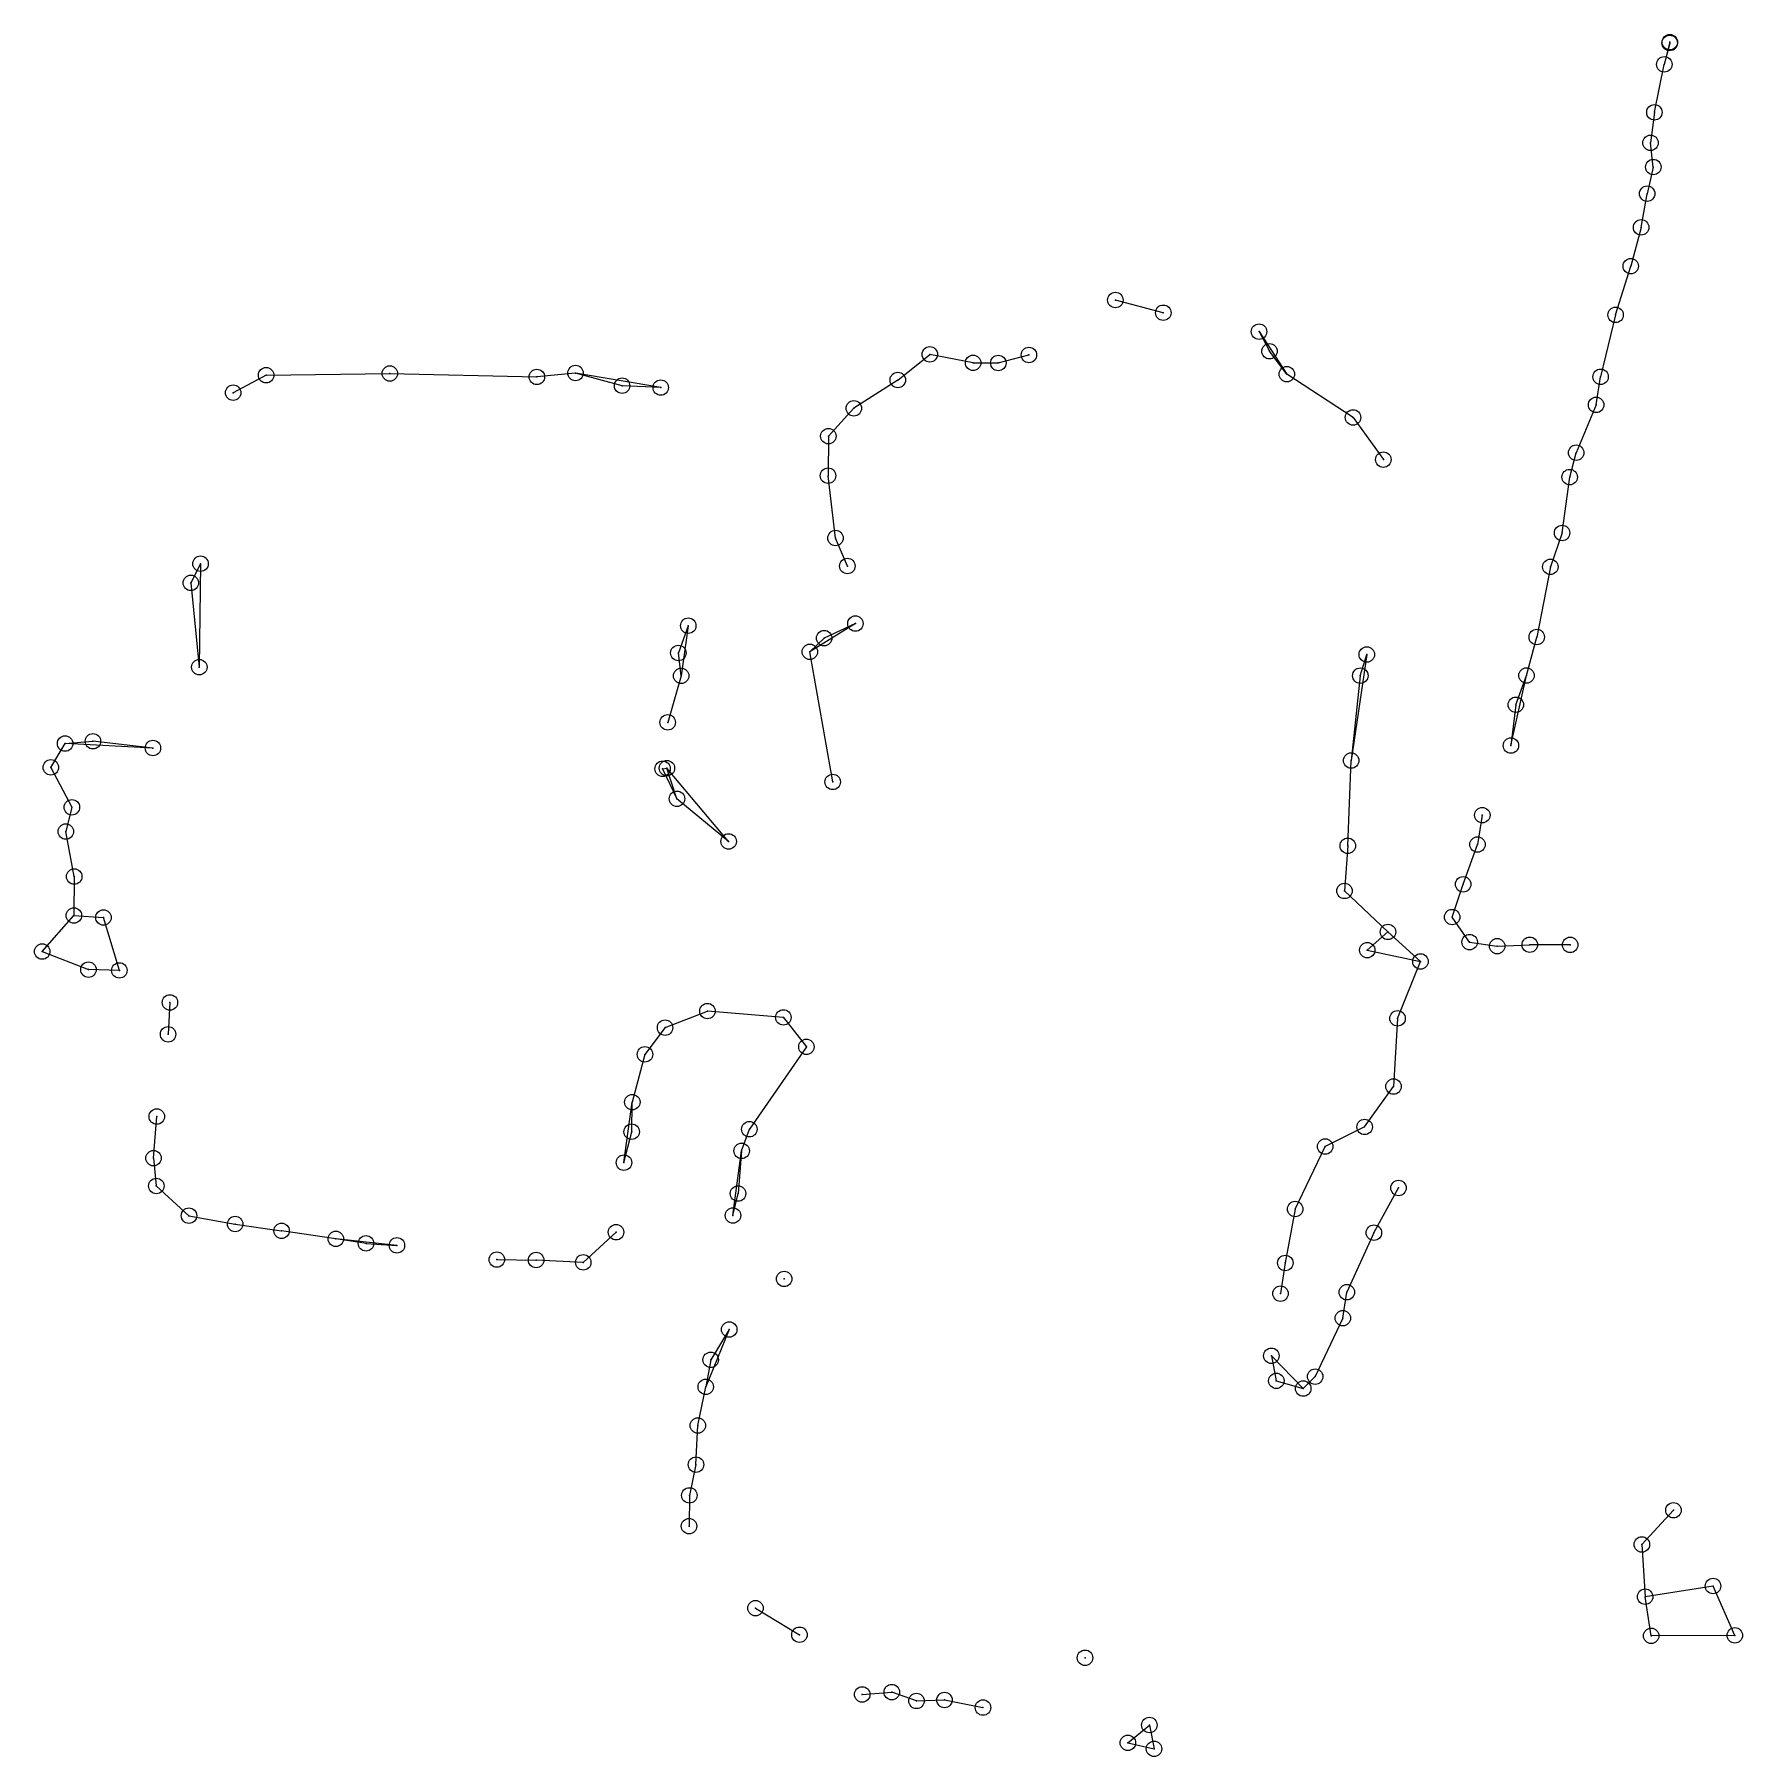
# Model space of a CAD drawing. Header units: metres. Extents: x -5.9 to 5.2, y -3.9 to 7.2.
import ezdxf

# ---------------------------------------------------------------- set-up
doc = ezdxf.new("R2010")
doc.units = ezdxf.units.M
doc.layers.add('keypoints', color=1, linetype='Continuous')
doc.layers.add('lines', color=2, linetype='Continuous')

msp = doc.modelspace()

# ---------------------------------------------------------------- linework, layer by layer
for p in [(4.687, 7.174, 3.249), (4.688, 7.18, 3.208), (4.652, 7.036, 3.163), (4.588, 6.726, 3.199), (4.563, 6.529, 3.203), (4.581, 6.372, 3.156), (4.541, 6.2, 3.2), (4.502, 5.982, 3.245), (4.435, 5.731, 3.19), (1.102, 5.512, 3.173), (1.412, 5.43, 3.235), (4.337, 5.416, 3.197), (2.031, 5.308, 3.204), (-0.098, 5.161, 3.181), (0.543, 5.157, 3.25), (2.099, 5.181, 3.194), (-4.39, 5.026, 3.235), (-3.59, 5.037, 3.212), (-2.639, 5.015, 3.245), (-2.389, 5.04, 3.204), (0.182, 5.106, 3.183), (0.345, 5.105, 3.236), (2.211, 5.033, 3.157), (4.24, 5.016, 3.159), (-4.603, 4.913, 3.212), (-2.088, 4.958, 3.234), (-1.838, 4.946, 3.172), (-0.305, 4.995, 3.174), (-0.589, 4.812, 3.173), (4.211, 4.834, 3.225), (2.639, 4.753, 3.172), (-0.754, 4.632, 3.25), (2.835, 4.48, 3.168), (4.082, 4.525, 3.215), (-0.756, 4.376, 3.249), (4.04, 4.367, 3.154), (-0.708, 3.973, 3.213), (3.991, 4.006, 3.179), (-4.814, 3.807, 3.189), (-0.631, 3.792, 3.25), (3.915, 3.787, 3.202), (-4.877, 3.683, 3.154), (-1.66, 3.406, 3.156), (-0.579, 3.42, 3.194), (-1.724, 3.23, 3.206), (-0.874, 3.237, 3.189), (-0.781, 3.326, 3.229), (3.827, 3.333, 3.243), (-4.822, 3.138, 3.151), (2.728, 3.22, 3.153), (-1.706, 3.082, 3.202), (2.686, 3.083, 3.152), (3.761, 3.084, 3.238), (3.692, 2.895, 3.159), (-1.793, 2.781, 3.197), (-5.69, 2.644, 3.165), (-5.51, 2.659, 3.18), (-5.122, 2.615, 3.241), (3.66, 2.631, 3.178), (-5.782, 2.49, 3.22), (-1.826, 2.481, 3.192), (-1.798, 2.485, 3.194), (2.627, 2.534, 3.242), (-0.726, 2.396, 3.24), (-5.646, 2.232, 3.158), (-1.733, 2.287, 3.244), (3.475, 2.181, 3.22), (-5.685, 2.075, 3.166), (-1.399, 2.011, 3.164), (2.605, 1.983, 3.186), (3.444, 1.991, 3.216), (-5.631, 1.784, 3.159), (2.584, 1.691, 3.237), (3.351, 1.734, 3.157), (-5.633, 1.532, 3.154), (-5.442, 1.519, 3.162), (3.28, 1.522, 3.219), (2.865, 1.426, 3.19), (3.393, 1.36, 3.182), (3.782, 1.343, 3.231), (4.043, 1.342, 3.178), (-5.838, 1.299, 3.189), (2.731, 1.308, 3.223), (3.075, 1.235, 3.197), (3.571, 1.334, 3.156), (-5.539, 1.182, 3.2), (-5.339, 1.177, 3.162), (-5.012, 0.97, 3.214), (-1.536, 0.914, 3.184), (-1.81, 0.807, 3.196), (-1.045, 0.873, 3.154), (2.927, 0.867, 3.159), (-5.024, 0.764, 3.168), (-0.896, 0.683, 3.205), (-1.94, 0.634, 3.169), (2.901, 0.426, 3.246), (-5.097, 0.232, 3.208), (-2.022, 0.325, 3.211), (-2.026, 0.134, 3.209), (-1.265, 0.15, 3.241), (2.714, 0.165, 3.189), (-1.315, 0.01, 3.17), (2.459, 0.038, 3.211), (-5.118, -0.037, 3.246), (-2.076, -0.066, 3.206), (-5.1, -0.217, 3.204), (-1.338, -0.266, 3.179), (2.933, -0.23, 3.155), (-4.889, -0.409, 3.156), (-1.371, -0.408, 3.176), (2.265, -0.366, 3.198), (-4.59, -0.463, 3.219), (-4.29, -0.507, 3.177), (-2.127, -0.516, 3.151), (2.774, -0.519, 3.21), (-3.939, -0.559, 3.186), (-3.744, -0.588, 3.192), (-3.544, -0.601, 3.2), (-2.898, -0.693, 3.161), (-2.644, -0.696, 3.231), (-2.339, -0.711, 3.19), (2.201, -0.715, 3.192), (-1.04, -0.818, 3.233), (2.17, -0.913, 3.19), (2.599, -0.904, 3.203), (2.573, -1.072, 3.198), (-1.395, -1.145, 3.215), (2.111, -1.315, 3.183), (-1.515, -1.341, 3.181), (-1.547, -1.516, 3.156), (2.143, -1.477, 3.179), (2.317, -1.527, 3.242), (2.394, -1.45, 3.157), (-1.598, -1.766, 3.204), (-1.61, -2.019, 3.211), (-1.653, -2.218, 3.197), (4.711, -2.314, 3.212), (-1.655, -2.417, 3.194), (4.507, -2.535, 3.183), (4.528, -2.873, 3.181), (4.967, -2.804, 3.152), (-1.225, -2.947, 3.185), (-0.941, -3.119, 3.21), (4.567, -3.126, 3.152), (5.108, -3.123, 3.152), (0.906, -3.268, 3.166), (-0.535, -3.505, 3.17), (-0.344, -3.49, 3.199), (-0.184, -3.547, 3.177), (-0.003, -3.541, 3.221), (0.246, -3.59, 3.188), (1.322, -3.703, 3.177), (1.183, -3.818, 3.245), (1.352, -3.857, 3.182)]:
    msp.add_point(p)
at = {"layer": 'keypoints'}
for centre in [(4.687, 7.174, 3.249), (4.688, 7.18, 3.208), (4.652, 7.036, 3.163), (4.588, 6.726, 3.199), (4.563, 6.529, 3.203), (4.581, 6.372, 3.156), (4.541, 6.2, 3.2), (4.502, 5.982, 3.245), (4.435, 5.731, 3.19), (1.102, 5.512, 3.173), (1.412, 5.43, 3.235), (4.337, 5.416, 3.197), (2.031, 5.308, 3.204), (-0.098, 5.161, 3.181), (0.182, 5.106, 3.183), (0.345, 5.105, 3.236), (0.543, 5.157, 3.25), (2.099, 5.181, 3.194), (-4.39, 5.026, 3.235), (-3.59, 5.037, 3.212), (-2.639, 5.015, 3.245), (-2.389, 5.04, 3.204), (-0.305, 4.995, 3.174), (2.211, 5.033, 3.157), (4.24, 5.016, 3.159), (-4.603, 4.913, 3.212), (-2.088, 4.958, 3.234), (-1.838, 4.946, 3.172), (-0.589, 4.812, 3.173), (2.639, 4.753, 3.172), (4.211, 4.834, 3.225), (-0.754, 4.632, 3.25), (4.082, 4.525, 3.215), (2.835, 4.48, 3.168), (-0.756, 4.376, 3.249), (4.04, 4.367, 3.154), (-0.708, 3.973, 3.213), (3.991, 4.006, 3.179), (-4.814, 3.807, 3.189), (-0.631, 3.792, 3.25), (3.915, 3.787, 3.202), (-4.877, 3.683, 3.154), (-1.66, 3.406, 3.156), (-0.579, 3.42, 3.194), (-0.781, 3.326, 3.229), (3.827, 3.333, 3.243), (-1.724, 3.23, 3.206), (-0.874, 3.237, 3.189), (2.728, 3.22, 3.153), (-4.822, 3.138, 3.151), (-1.706, 3.082, 3.202), (2.686, 3.083, 3.152), (3.761, 3.084, 3.238), (3.692, 2.895, 3.159), (-1.793, 2.781, 3.197), (-5.69, 2.644, 3.165), (-5.51, 2.659, 3.18), (3.66, 2.631, 3.178), (-5.122, 2.615, 3.241), (2.627, 2.534, 3.242), (-5.782, 2.49, 3.22), (-1.826, 2.481, 3.192), (-1.798, 2.485, 3.194), (-0.726, 2.396, 3.24), (-5.646, 2.232, 3.158), (-1.733, 2.287, 3.244), (3.475, 2.181, 3.22), (-5.685, 2.075, 3.166), (-1.399, 2.011, 3.164), (2.605, 1.983, 3.186), (3.444, 1.991, 3.216), (-5.631, 1.784, 3.159), (3.351, 1.734, 3.157), (2.584, 1.691, 3.237), (-5.633, 1.532, 3.154), (-5.442, 1.519, 3.162), (3.28, 1.522, 3.219), (2.865, 1.426, 3.19), (-5.838, 1.299, 3.189), (2.731, 1.308, 3.223), (3.393, 1.36, 3.182), (3.571, 1.334, 3.156), (3.782, 1.343, 3.231), (4.043, 1.342, 3.178), (-5.539, 1.182, 3.2), (-5.339, 1.177, 3.162), (3.075, 1.235, 3.197), (-5.012, 0.97, 3.214), (-1.536, 0.914, 3.184), (-1.045, 0.873, 3.154), (2.927, 0.867, 3.159), (-5.024, 0.764, 3.168), (-1.81, 0.807, 3.196), (-1.94, 0.634, 3.169), (-0.896, 0.683, 3.205), (2.901, 0.426, 3.246), (-2.022, 0.325, 3.211), (-5.097, 0.232, 3.208), (-2.026, 0.134, 3.209), (-1.265, 0.15, 3.241), (2.714, 0.165, 3.189), (-5.118, -0.037, 3.246), (-1.315, 0.01, 3.17), (2.459, 0.038, 3.211), (-2.076, -0.066, 3.206), (-5.1, -0.217, 3.204), (-1.338, -0.266, 3.179), (2.933, -0.23, 3.155), (2.265, -0.366, 3.198), (-4.889, -0.409, 3.156), (-4.59, -0.463, 3.219), (-1.371, -0.408, 3.176), (-4.29, -0.507, 3.177), (-3.939, -0.559, 3.186), (-3.744, -0.588, 3.192), (-3.544, -0.601, 3.2), (-2.127, -0.516, 3.151), (2.774, -0.519, 3.21), (-2.898, -0.693, 3.161), (-2.644, -0.696, 3.231), (-2.339, -0.711, 3.19), (2.201, -0.715, 3.192), (-1.04, -0.818, 3.233), (2.17, -0.913, 3.19), (2.599, -0.904, 3.203), (-1.395, -1.145, 3.215), (2.573, -1.072, 3.198), (-1.515, -1.341, 3.181), (2.111, -1.315, 3.183), (2.143, -1.477, 3.179), (2.394, -1.45, 3.157), (-1.547, -1.516, 3.156), (2.317, -1.527, 3.242), (-1.598, -1.766, 3.204), (-1.61, -2.019, 3.211), (-1.653, -2.218, 3.197), (4.711, -2.314, 3.212), (-1.655, -2.417, 3.194), (4.507, -2.535, 3.183), (4.967, -2.804, 3.152), (4.528, -2.873, 3.181), (-1.225, -2.947, 3.185), (-0.941, -3.119, 3.21), (4.567, -3.126, 3.152), (5.108, -3.123, 3.152), (0.906, -3.268, 3.166), (-0.344, -3.49, 3.199), (-0.535, -3.505, 3.17), (-0.184, -3.547, 3.177), (-0.003, -3.541, 3.221), (0.246, -3.59, 3.188), (1.322, -3.703, 3.177), (1.183, -3.818, 3.245), (1.352, -3.857, 3.182)]:
    msp.add_circle(centre, 0.05, dxfattribs=at)
at = {"layer": 'lines'}
for p, q in [((4.688, 7.18, 3.208), (4.652, 7.036, 3.163)), ((4.687, 7.174, 3.249), (4.652, 7.036, 3.163)), ((4.687, 7.174, 3.249), (4.688, 7.18, 3.208)), ((4.588, 6.726, 3.199), (4.652, 7.036, 3.163)), ((4.588, 6.726, 3.199), (4.563, 6.529, 3.203)), ((4.581, 6.372, 3.156), (4.563, 6.529, 3.203)), ((4.581, 6.372, 3.156), (4.541, 6.2, 3.2)), ((4.502, 5.982, 3.245), (4.541, 6.2, 3.2)), ((4.502, 5.982, 3.245), (4.435, 5.731, 3.19)), ((4.337, 5.416, 3.197), (4.435, 5.731, 3.19)), ((1.412, 5.43, 3.235), (1.102, 5.512, 3.173)), ((4.337, 5.416, 3.197), (4.24, 5.016, 3.159)), ((2.031, 5.308, 3.204), (2.099, 5.181, 3.194)), ((2.031, 5.308, 3.204), (2.211, 5.033, 3.157)), ((-0.305, 4.995, 3.174), (-0.098, 5.161, 3.181)), ((0.182, 5.106, 3.183), (-0.098, 5.161, 3.181)), ((0.345, 5.105, 3.236), (0.543, 5.157, 3.25)), ((2.211, 5.033, 3.157), (2.099, 5.181, 3.194)), ((-4.39, 5.026, 3.235), (-4.603, 4.913, 3.212)), ((-4.39, 5.026, 3.235), (-3.59, 5.037, 3.212)), ((-3.59, 5.037, 3.212), (-2.639, 5.015, 3.245)), ((-2.389, 5.04, 3.204), (-2.639, 5.015, 3.245)), ((-1.838, 4.946, 3.172), (-2.389, 5.04, 3.204)), ((-2.088, 4.958, 3.234), (-2.389, 5.04, 3.204)), ((0.182, 5.106, 3.183), (0.345, 5.105, 3.236)), ((2.639, 4.753, 3.172), (2.211, 5.033, 3.157)), ((4.211, 4.834, 3.225), (4.24, 5.016, 3.159)), ((-1.838, 4.946, 3.172), (-2.088, 4.958, 3.234)), ((-0.305, 4.995, 3.174), (-0.589, 4.812, 3.173)), ((-0.589, 4.812, 3.173), (-0.754, 4.632, 3.25)), ((4.211, 4.834, 3.225), (4.082, 4.525, 3.215)), ((2.639, 4.753, 3.172), (2.835, 4.48, 3.168)), ((-0.754, 4.632, 3.25), (-0.756, 4.376, 3.249)), ((4.04, 4.367, 3.154), (4.082, 4.525, 3.215)), ((-0.708, 3.973, 3.213), (-0.756, 4.376, 3.249)), ((3.991, 4.006, 3.179), (4.04, 4.367, 3.154)), ((-0.631, 3.792, 3.25), (-0.708, 3.973, 3.213)), ((3.991, 4.006, 3.179), (3.915, 3.787, 3.202)), ((-4.814, 3.807, 3.189), (-4.877, 3.683, 3.154)), ((-4.814, 3.807, 3.189), (-4.822, 3.138, 3.151)), ((3.915, 3.787, 3.202), (3.827, 3.333, 3.243)), ((-4.877, 3.683, 3.154), (-4.822, 3.138, 3.151)), ((-1.66, 3.406, 3.156), (-1.724, 3.23, 3.206)), ((-1.66, 3.406, 3.156), (-1.706, 3.082, 3.202)), ((-0.579, 3.42, 3.194), (-0.874, 3.237, 3.189)), ((-0.579, 3.42, 3.194), (-0.781, 3.326, 3.229)), ((-1.706, 3.082, 3.202), (-1.724, 3.23, 3.206)), ((-0.874, 3.237, 3.189), (-0.781, 3.326, 3.229)), ((-0.726, 2.396, 3.24), (-0.874, 3.237, 3.189)), ((3.761, 3.084, 3.238), (3.827, 3.333, 3.243)), ((2.728, 3.22, 3.153), (2.627, 2.534, 3.242)), ((2.686, 3.083, 3.152), (2.728, 3.22, 3.153)), ((-1.706, 3.082, 3.202), (-1.793, 2.781, 3.197)), ((2.686, 3.083, 3.152), (2.627, 2.534, 3.242)), ((3.66, 2.631, 3.178), (3.761, 3.084, 3.238)), ((3.692, 2.895, 3.159), (3.761, 3.084, 3.238)), ((3.692, 2.895, 3.159), (3.66, 2.631, 3.178)), ((-5.782, 2.49, 3.22), (-5.69, 2.644, 3.165)), ((-5.69, 2.644, 3.165), (-5.51, 2.659, 3.18)), ((-5.122, 2.615, 3.241), (-5.69, 2.644, 3.165)), ((-5.122, 2.615, 3.241), (-5.51, 2.659, 3.18)), ((-5.782, 2.49, 3.22), (-5.646, 2.232, 3.158)), ((-1.826, 2.481, 3.192), (-1.798, 2.485, 3.194)), ((-1.826, 2.481, 3.192), (-1.733, 2.287, 3.244)), ((-1.399, 2.011, 3.164), (-1.798, 2.485, 3.194)), ((-1.733, 2.287, 3.244), (-1.798, 2.485, 3.194)), ((2.605, 1.983, 3.186), (2.627, 2.534, 3.242)), ((-5.646, 2.232, 3.158), (-5.685, 2.075, 3.166)), ((-1.399, 2.011, 3.164), (-1.733, 2.287, 3.244)), ((3.475, 2.181, 3.22), (3.444, 1.991, 3.216)), ((-5.631, 1.784, 3.159), (-5.685, 2.075, 3.166)), ((2.605, 1.983, 3.186), (2.584, 1.691, 3.237)), ((3.351, 1.734, 3.157), (3.444, 1.991, 3.216)), ((-5.631, 1.784, 3.159), (-5.633, 1.532, 3.154)), ((2.584, 1.691, 3.237), (2.865, 1.426, 3.19)), ((3.28, 1.522, 3.219), (3.351, 1.734, 3.157)), ((-5.838, 1.299, 3.189), (-5.633, 1.532, 3.154)), ((-5.633, 1.532, 3.154), (-5.442, 1.519, 3.162)), ((-5.339, 1.177, 3.162), (-5.442, 1.519, 3.162)), ((3.393, 1.36, 3.182), (3.28, 1.522, 3.219)), ((2.731, 1.308, 3.223), (2.865, 1.426, 3.19)), ((3.075, 1.235, 3.197), (2.865, 1.426, 3.19)), ((3.393, 1.36, 3.182), (3.571, 1.334, 3.156)), ((3.571, 1.334, 3.156), (3.782, 1.343, 3.231)), ((4.043, 1.342, 3.178), (3.782, 1.343, 3.231)), ((-5.838, 1.299, 3.189), (-5.539, 1.182, 3.2)), ((2.731, 1.308, 3.223), (3.075, 1.235, 3.197)), ((2.927, 0.867, 3.159), (3.075, 1.235, 3.197)), ((-5.339, 1.177, 3.162), (-5.539, 1.182, 3.2)), ((-5.012, 0.97, 3.214), (-5.024, 0.764, 3.168)), ((-1.81, 0.807, 3.196), (-1.536, 0.914, 3.184)), ((-1.045, 0.873, 3.154), (-1.536, 0.914, 3.184)), ((-1.81, 0.807, 3.196), (-1.94, 0.634, 3.169)), ((-1.045, 0.873, 3.154), (-0.896, 0.683, 3.205)), ((2.927, 0.867, 3.159), (2.901, 0.426, 3.246)), ((-0.896, 0.683, 3.205), (-1.265, 0.15, 3.241)), ((-1.94, 0.634, 3.169), (-2.022, 0.325, 3.211)), ((2.714, 0.165, 3.189), (2.901, 0.426, 3.246)), ((-5.118, -0.037, 3.246), (-5.097, 0.232, 3.208)), ((-2.076, -0.066, 3.206), (-2.022, 0.325, 3.211)), ((-2.026, 0.134, 3.209), (-2.022, 0.325, 3.211)), ((-2.076, -0.066, 3.206), (-2.026, 0.134, 3.209)), ((-1.315, 0.01, 3.17), (-1.265, 0.15, 3.241)), ((2.714, 0.165, 3.189), (2.459, 0.038, 3.211)), ((-1.371, -0.408, 3.176), (-1.315, 0.01, 3.17)), ((-1.315, 0.01, 3.17), (-1.338, -0.266, 3.179)), ((2.265, -0.366, 3.198), (2.459, 0.038, 3.211)), ((-5.118, -0.037, 3.246), (-5.1, -0.217, 3.204)), ((-5.1, -0.217, 3.204), (-4.889, -0.409, 3.156)), ((-1.371, -0.408, 3.176), (-1.338, -0.266, 3.179)), ((2.774, -0.519, 3.21), (2.933, -0.23, 3.155)), ((-4.889, -0.409, 3.156), (-4.59, -0.463, 3.219)), ((2.265, -0.366, 3.198), (2.201, -0.715, 3.192)), ((-4.59, -0.463, 3.219), (-4.29, -0.507, 3.177)), ((-3.939, -0.559, 3.186), (-4.29, -0.507, 3.177)), ((-2.339, -0.711, 3.19), (-2.127, -0.516, 3.151)), ((2.774, -0.519, 3.21), (2.599, -0.904, 3.203)), ((-3.744, -0.588, 3.192), (-3.939, -0.559, 3.186)), ((-3.544, -0.601, 3.2), (-3.939, -0.559, 3.186)), ((-3.744, -0.588, 3.192), (-3.544, -0.601, 3.2)), ((-2.898, -0.693, 3.161), (-2.644, -0.696, 3.231)), ((-2.339, -0.711, 3.19), (-2.644, -0.696, 3.231)), ((2.201, -0.715, 3.192), (2.17, -0.913, 3.19)), ((2.573, -1.072, 3.198), (2.599, -0.904, 3.203)), ((2.573, -1.072, 3.198), (2.394, -1.45, 3.157)), ((-1.395, -1.145, 3.215), (-1.547, -1.516, 3.156)), ((-1.395, -1.145, 3.215), (-1.515, -1.341, 3.181)), ((2.111, -1.315, 3.183), (2.143, -1.477, 3.179)), ((2.111, -1.315, 3.183), (2.317, -1.527, 3.242)), ((-1.515, -1.341, 3.181), (-1.547, -1.516, 3.156)), ((-1.598, -1.766, 3.204), (-1.547, -1.516, 3.156)), ((2.143, -1.477, 3.179), (2.317, -1.527, 3.242)), ((2.394, -1.45, 3.157), (2.317, -1.527, 3.242)), ((-1.61, -2.019, 3.211), (-1.598, -1.766, 3.204)), ((-1.61, -2.019, 3.211), (-1.653, -2.218, 3.197)), ((-1.653, -2.218, 3.197), (-1.655, -2.417, 3.194)), ((4.507, -2.535, 3.183), (4.711, -2.314, 3.212)), ((4.507, -2.535, 3.183), (4.528, -2.873, 3.181)), ((4.967, -2.804, 3.152), (4.528, -2.873, 3.181)), ((4.567, -3.126, 3.152), (4.528, -2.873, 3.181)), ((5.108, -3.123, 3.152), (4.967, -2.804, 3.152)), ((-1.225, -2.947, 3.185), (-0.941, -3.119, 3.21)), ((5.108, -3.123, 3.152), (4.567, -3.126, 3.152)), ((-0.535, -3.505, 3.17), (-0.344, -3.49, 3.199)), ((-0.184, -3.547, 3.177), (-0.344, -3.49, 3.199)), ((-0.184, -3.547, 3.177), (-0.003, -3.541, 3.221)), ((-0.003, -3.541, 3.221), (0.246, -3.59, 3.188)), ((1.183, -3.818, 3.245), (1.322, -3.703, 3.177)), ((1.322, -3.703, 3.177), (1.352, -3.857, 3.182)), ((1.183, -3.818, 3.245), (1.352, -3.857, 3.182))]:
    msp.add_line(p, q, dxfattribs=at)

doc.saveas('drawing.dxf')
